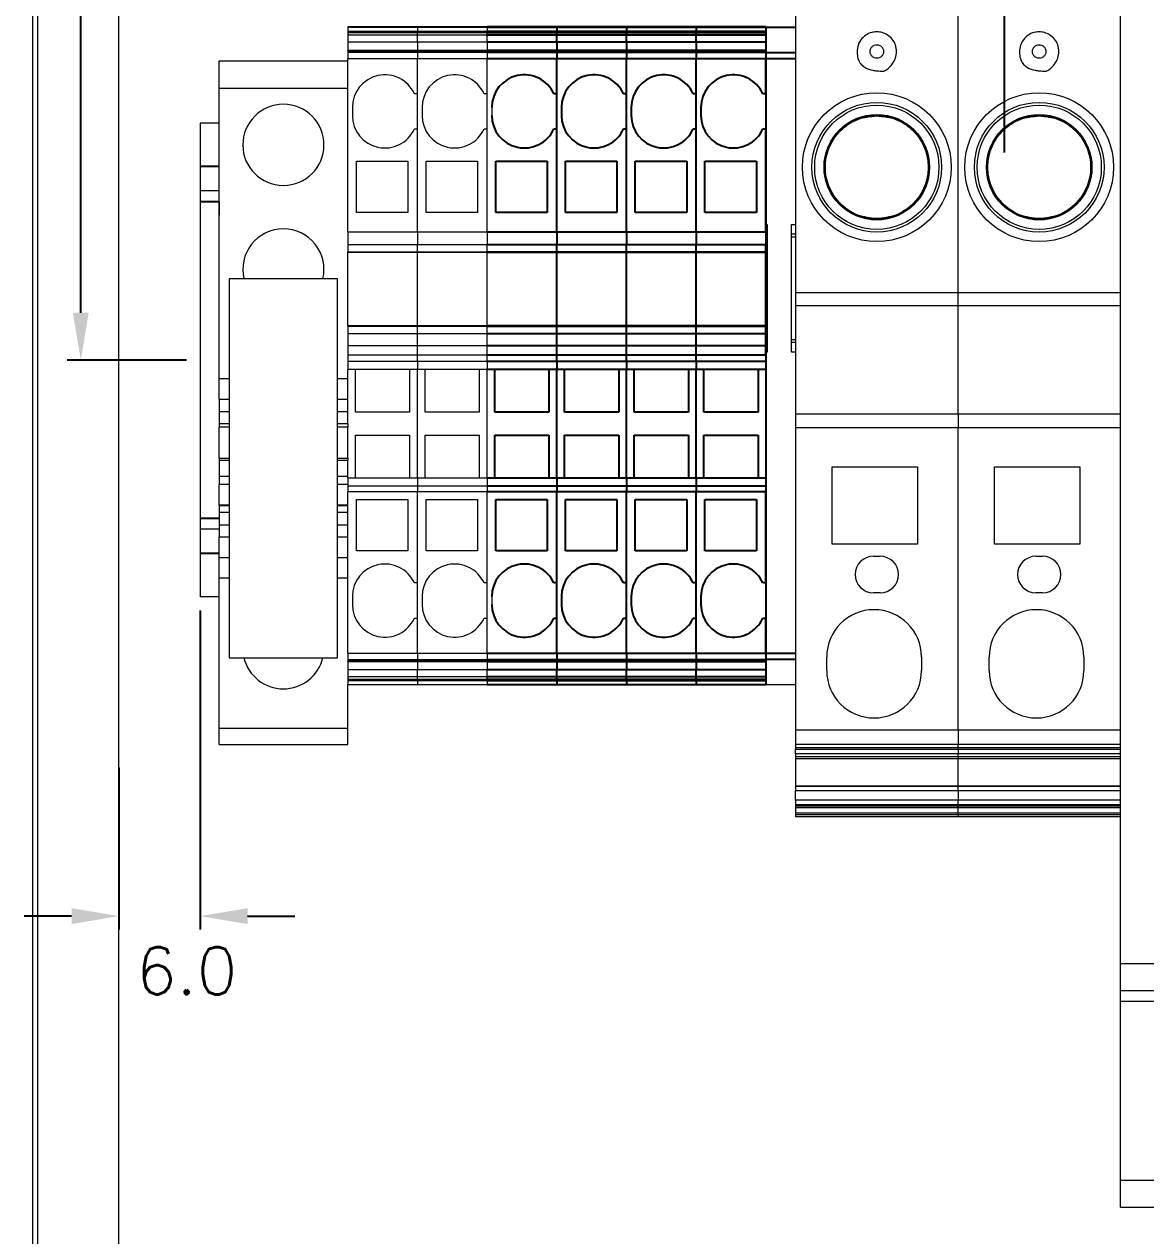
# Model space of a CAD drawing. Extents: x 4137 to 28680, y 2446 to 6814.
# Drawn here: x 5365.3 to 5448.2, y 3007.2 to 3096.8 of the extents above; entities that cross this region are included whole.
import ezdxf

# ---------------------------------------------------------------- set-up
doc = ezdxf.new("R2010")
doc.units = 0
doc.header["$LTSCALE"] = 0.5
doc.layers.get('0').update_dxf_attribs({"linetype": 'CONTINUOUS'})
doc.layers.get('DEFPOINTS').update_dxf_attribs({"linetype": 'CONTINUOUS'})
for name, color, linetype in [('ARCEER', 3, 'CONTINUOUS'), ('DIM', 5, 'CONTINUOUS'), ('VOL', 2, 'CONTINUOUS')]:
    doc.layers.add(name, color=color, linetype=linetype)
doc.styles.get("Standard").update_dxf_attribs({"font": 'simplex.shx'})
doc.dimstyles.new('YP115', dxfattribs={"dimscale": 0, "dimtxt": 37.5, "dimasz": 37.5, "dimexe": 0.5, "dimexo": 37.5, "dimgap": 22.5, "dimtad": 0, "dimtoh": 1, "dimdec": 1, "dimzin": 0, "dimdsep": 46, "dimtxsty": 'Standard', "dimcen": 0, "dimdle": 1.25, "dimadec": 0, "dimazin": 0, "dimtfac": 0.75, "dimtdec": 1, "dimtofl": 0, "dimtmove": 2, "dimatfit": 3, "dimfxl": 1, "dimtolj": 1, "dimtzin": 0, "dimarcsym": 0})

# ---------------------------------------------------------------- blocks, each defined once
blk = doc.blocks.new('*D19')
at = {"layer": 'DEFPOINTS', "color": 0, "transparency": 16777216}
for p in [(5378.332, 3054.444), (5372.332, 3042.84), (5372.332, 3030.848)]:
    blk.add_point(p, dxfattribs=at)
at = {"layer": 'DIM', "color": 0, "lineweight": -2, "transparency": 16777216}
for p, q in [((5378.332, 3053.444), (5378.332, 3029.848)), ((5372.332, 3041.84), (5372.332, 3029.848)), ((5368.832, 3030.848), (5365.332, 3030.848)), ((5381.832, 3030.848), (5385.332, 3030.848))]:
    blk.add_line(p, q, dxfattribs=at)
at = {"layer": 'DIM', "color": 0, "transparency": 16777216}
for points in [[(5368.832, 3031.431), (5368.832, 3030.264), (5372.332, 3030.848)], [(5381.832, 3031.431), (5381.832, 3030.264), (5378.332, 3030.848)]]:
    blk.add_solid(points, dxfattribs=at)
at = {"layer": 'DIM', "color": 0, "transparency": 16777216, "insert": (5377.333, 3026.814), "char_height": 3.5, "attachment_point": 5}
blk.add_mtext('\\A1;6.0', dxfattribs=at)
blk = doc.blocks.new('*D20')
at = {"layer": 'DEFPOINTS', "color": 0, "transparency": 16777216}
for p in [(5384.332, 3214.444), (5369.512, 3071.944), (5378.332, 3071.944)]:
    blk.add_point(p, dxfattribs=at)
at = {"layer": 'DIM', "color": 0, "lineweight": -2, "transparency": 16777216}
for p, q in [((5383.332, 3214.444), (5368.512, 3214.444)), ((5369.512, 3210.944), (5369.512, 3150.761)), ((5369.512, 3075.444), (5369.512, 3135.628)), ((5377.332, 3071.944), (5368.512, 3071.944))]:
    blk.add_line(p, q, dxfattribs=at)
at = {"layer": 'DIM', "color": 0, "transparency": 16777216}
for points in [[(5368.928, 3210.944), (5370.095, 3210.944), (5369.512, 3214.444)], [(5368.928, 3075.444), (5370.095, 3075.444), (5369.512, 3071.944)]]:
    blk.add_solid(points, dxfattribs=at)
at = {"layer": 'DIM', "color": 0, "transparency": 16777216, "insert": (5369.512, 3143.194), "char_height": 3.5, "attachment_point": 5, "rotation": 90}
blk.add_mtext('\\A1;142.5', dxfattribs=at)

msp = doc.modelspace()

# ---------------------------------------------------------------- linework, layer by layer
at = {"color": 7, "linetype": 'Continuous', "lineweight": 15}
for p, q in [((5365.94, 3239.336), (5365.94, 2964.552)), ((5366.332, 2964.944), (5366.332, 3238.944)), ((5372.332, 2992.444), (5372.332, 3156.944)), ((5446.332, 3027.344), (5446.332, 3127.344)), ((5422.332, 3118.223), (5422.332, 3076.944)), ((5434.332, 3076.944), (5434.332, 3118.223)), ((5394.382, 3096.579), (5389.232, 3096.579)), ((5389.232, 3096.579), (5389.232, 3096.555)), ((5394.382, 3096.555), (5389.232, 3096.555)), ((5389.232, 3096.555), (5389.232, 3096.544)), ((5389.232, 3096.544), (5394.382, 3096.544)), ((5389.232, 3096.544), (5389.232, 3096.248)), ((5389.232, 3096.248), (5394.382, 3096.248)), ((5389.232, 3096.248), (5389.232, 3096.156)), ((5389.232, 3096.156), (5394.382, 3096.156)), ((5389.232, 3096.156), (5389.232, 3095.968)), ((5399.532, 3096.579), (5394.382, 3096.579)), ((5394.382, 3096.555), (5394.382, 3096.579)), ((5394.382, 3096.544), (5394.382, 3096.555)), ((5399.532, 3096.555), (5394.382, 3096.555)), ((5394.382, 3096.544), (5394.382, 3096.248)), ((5394.382, 3096.544), (5399.532, 3096.544)), ((5394.382, 3096.156), (5394.382, 3096.248)), ((5394.382, 3096.248), (5399.532, 3096.248)), ((5394.382, 3095.968), (5394.382, 3096.156)), ((5394.382, 3096.156), (5399.532, 3096.156)), ((5399.532, 3096.555), (5399.532, 3096.579)), ((5399.532, 3096.544), (5399.532, 3096.555)), ((5399.532, 3096.544), (5399.532, 3096.248)), ((5399.532, 3096.156), (5399.532, 3096.248)), ((5399.532, 3095.968), (5399.532, 3096.156)), ((5389.232, 3095.968), (5394.382, 3095.968)), ((5389.232, 3095.968), (5389.232, 3095.425)), ((5394.382, 3095.425), (5389.232, 3095.425)), ((5389.232, 3095.425), (5389.232, 3094.813)), ((5394.382, 3095.968), (5399.532, 3095.968)), ((5394.382, 3095.425), (5394.382, 3095.968)), ((5394.382, 3095.425), (5394.382, 3094.813)), ((5399.532, 3095.425), (5394.382, 3095.425)), ((5399.532, 3095.425), (5399.532, 3095.968)), ((5399.532, 3095.425), (5399.532, 3094.813)), ((5394.382, 3094.813), (5389.232, 3094.813)), ((5389.232, 3094.796), (5389.232, 3094.813)), ((5394.382, 3094.796), (5389.232, 3094.796)), ((5389.232, 3094.796), (5389.232, 3094.782)), ((5394.382, 3094.782), (5389.232, 3094.782)), ((5389.232, 3094.782), (5389.232, 3094.683)), ((5394.382, 3094.683), (5389.232, 3094.683)), ((5389.232, 3094.683), (5389.232, 3094.2)), ((5394.382, 3094.796), (5394.382, 3094.813)), ((5399.532, 3094.813), (5394.382, 3094.813)), ((5399.532, 3094.796), (5394.382, 3094.796)), ((5394.382, 3094.782), (5394.382, 3094.796)), ((5394.382, 3094.683), (5394.382, 3094.782)), ((5399.532, 3094.782), (5394.382, 3094.782)), ((5394.382, 3094.683), (5394.382, 3094.2)), ((5399.532, 3094.683), (5394.382, 3094.683)), ((5399.532, 3094.796), (5399.532, 3094.813)), ((5399.532, 3094.782), (5399.532, 3094.796)), ((5399.532, 3094.683), (5399.532, 3094.782)), ((5399.532, 3094.683), (5399.532, 3094.2)), ((5379.732, 3094.044), (5389.232, 3094.044)), ((5379.732, 3092.044), (5379.732, 3094.044)), ((5389.232, 3081.407), (5389.232, 3094.2)), ((5394.382, 3094.2), (5389.232, 3094.2)), ((5394.382, 3091.619), (5394.382, 3094.2)), ((5394.382, 3081.407), (5394.382, 3094.2)), ((5399.532, 3094.2), (5394.382, 3094.2)), ((5399.532, 3091.619), (5399.532, 3094.2)), ((5399.532, 3081.407), (5399.532, 3094.2)), ((5379.732, 3092.044), (5389.232, 3092.044)), ((5379.732, 3070.544), (5379.732, 3092.044)), ((5394.382, 3091.619), (5394.163, 3091.619)), ((5399.532, 3091.619), (5399.313, 3091.619)), ((5389.582, 3090.619), (5389.582, 3090.019)), ((5394.732, 3090.619), (5394.732, 3090.019)), ((5399.882, 3090.619), (5399.882, 3090.019)), ((5379.732, 3089.444), (5378.332, 3089.444)), ((5378.332, 3089.444), (5378.332, 3086.244)), ((5394.163, 3089.019), (5394.382, 3089.019)), ((5394.382, 3081.407), (5394.382, 3089.019)), ((5399.313, 3089.019), (5399.532, 3089.019)), ((5399.532, 3081.407), (5399.532, 3089.019)), ((5389.882, 3082.844), (5389.882, 3086.644)), ((5389.882, 3086.644), (5393.682, 3086.644)), ((5393.682, 3086.644), (5393.682, 3082.844)), ((5395.032, 3082.844), (5395.032, 3086.644)), ((5395.032, 3086.644), (5398.832, 3086.644)), ((5398.832, 3086.644), (5398.832, 3082.844)), ((5378.332, 3086.244), (5378.332, 3084.444)), ((5379.732, 3084.444), (5378.332, 3084.444)), ((5378.332, 3084.444), (5378.332, 3083.644)), ((5378.332, 3083.644), (5378.332, 3060.244)), ((5379.732, 3083.66), (5379.732, 3082.644)), ((5393.682, 3082.844), (5389.882, 3082.844)), ((5398.832, 3082.844), (5395.032, 3082.844)), ((5420.132, 3081.963), (5420.232, 3081.963)), ((5420.232, 3081.963), (5420.232, 3072.526)), ((5422.032, 3081.963), (5422.332, 3081.963)), ((5422.032, 3072.526), (5422.032, 3081.963)), ((5389.232, 3081.407), (5394.382, 3081.407)), ((5389.232, 3081.407), (5389.232, 3080.491)), ((5394.382, 3081.407), (5394.382, 3080.491)), ((5394.382, 3081.407), (5399.532, 3081.407)), ((5399.532, 3081.407), (5399.532, 3080.491)), ((5420.132, 3081.244), (5420.232, 3081.244)), ((5420.132, 3081.044), (5420.232, 3081.044)), ((5422.332, 3081.244), (5422.032, 3081.244)), ((5422.032, 3081.044), (5422.332, 3081.044)), ((5389.232, 3080.491), (5394.382, 3080.491)), ((5389.232, 3080.491), (5389.232, 3079.934)), ((5394.382, 3079.934), (5394.382, 3080.491)), ((5394.382, 3080.491), (5399.532, 3080.491)), ((5399.532, 3079.934), (5399.532, 3080.491)), ((5389.232, 3079.934), (5394.382, 3079.934)), ((5389.232, 3079.934), (5389.232, 3079.919)), ((5389.232, 3079.919), (5394.382, 3079.919)), ((5389.232, 3074.469), (5389.232, 3079.919)), ((5394.382, 3079.919), (5394.382, 3079.934)), ((5394.382, 3079.934), (5399.532, 3079.934)), ((5394.382, 3079.919), (5399.532, 3079.919)), ((5394.382, 3074.469), (5394.382, 3079.919)), ((5399.532, 3079.919), (5399.532, 3079.934)), ((5399.532, 3074.469), (5399.532, 3079.919)), ((5388.482, 3077.944), (5380.482, 3077.944)), ((5380.482, 3077.944), (5380.482, 3049.944)), ((5388.482, 3049.944), (5388.482, 3077.944)), ((5422.332, 3076.944), (5434.332, 3076.944)), ((5422.332, 3076.944), (5422.332, 3075.944)), ((5434.332, 3075.944), (5434.332, 3076.944)), ((5434.332, 3076.944), (5446.332, 3076.944)), ((5434.332, 3075.944), (5422.332, 3075.944)), ((5422.332, 3075.944), (5422.332, 3067.944)), ((5434.332, 3067.944), (5434.332, 3075.944)), ((5446.332, 3075.944), (5434.332, 3075.944)), ((5394.382, 3074.469), (5389.232, 3074.469)), ((5389.232, 3074.469), (5389.232, 3074.455)), ((5389.232, 3074.455), (5394.382, 3074.455)), ((5389.232, 3074.455), (5389.232, 3073.897)), ((5389.232, 3073.897), (5394.382, 3073.897)), ((5389.232, 3073.897), (5389.232, 3072.982)), ((5399.532, 3074.469), (5394.382, 3074.469)), ((5394.382, 3074.455), (5394.382, 3074.469)), ((5394.382, 3073.897), (5394.382, 3074.455)), ((5394.382, 3074.455), (5399.532, 3074.455)), ((5394.382, 3072.982), (5394.382, 3073.897)), ((5394.382, 3073.897), (5399.532, 3073.897)), ((5399.532, 3074.455), (5399.532, 3074.469)), ((5399.532, 3073.897), (5399.532, 3074.455)), ((5399.532, 3072.982), (5399.532, 3073.897)), ((5394.382, 3072.982), (5389.232, 3072.982)), ((5389.232, 3072.982), (5389.232, 3072.294)), ((5394.382, 3072.294), (5394.382, 3072.982)), ((5399.532, 3072.982), (5394.382, 3072.982)), ((5399.532, 3072.294), (5399.532, 3072.982)), ((5420.132, 3073.444), (5420.232, 3073.444)), ((5420.132, 3073.244), (5420.232, 3073.244)), ((5422.332, 3073.444), (5422.032, 3073.444)), ((5422.332, 3073.244), (5422.032, 3073.244)), ((5394.382, 3072.294), (5389.232, 3072.294)), ((5389.232, 3072.294), (5389.232, 3071.834)), ((5394.382, 3071.834), (5394.382, 3072.294)), ((5399.532, 3072.294), (5394.382, 3072.294)), ((5399.532, 3071.834), (5399.532, 3072.294)), ((5420.232, 3072.526), (5420.132, 3072.526)), ((5422.332, 3072.526), (5422.032, 3072.526)), ((5394.382, 3071.834), (5389.232, 3071.834)), ((5389.232, 3071.834), (5389.232, 3071.244)), ((5394.382, 3071.244), (5389.232, 3071.244)), ((5389.232, 3070.397), (5389.232, 3071.244)), ((5389.807, 3068.094), (5389.807, 3071.244)), ((5393.807, 3071.244), (5393.807, 3068.094)), ((5394.382, 3071.834), (5394.382, 3071.244)), ((5399.532, 3071.834), (5394.382, 3071.834)), ((5394.382, 3063.244), (5394.382, 3071.244)), ((5399.532, 3071.244), (5394.382, 3071.244)), ((5394.957, 3068.094), (5394.957, 3071.244)), ((5398.957, 3071.244), (5398.957, 3068.094)), ((5399.532, 3071.834), (5399.532, 3071.244)), ((5399.532, 3063.244), (5399.532, 3071.244)), ((5380.482, 3070.544), (5379.732, 3070.544)), ((5379.732, 3069.044), (5379.732, 3070.544)), ((5389.232, 3070.544), (5388.482, 3070.544)), ((5389.232, 3069.044), (5389.232, 3070.397)), ((5379.732, 3069.044), (5380.482, 3069.044)), ((5379.732, 3069.044), (5379.732, 3068.144)), ((5388.482, 3069.044), (5389.232, 3069.044)), ((5389.232, 3068.144), (5389.232, 3069.044)), ((5379.732, 3068.144), (5379.732, 3067.224)), ((5389.232, 3067.224), (5389.232, 3068.144)), ((5393.807, 3068.094), (5389.807, 3068.094)), ((5398.957, 3068.094), (5394.957, 3068.094)), ((5422.332, 3067.944), (5422.332, 3066.944)), ((5434.332, 3067.944), (5422.332, 3067.944)), ((5434.332, 3067.944), (5434.332, 3066.944)), ((5446.332, 3067.944), (5434.332, 3067.944)), ((5379.732, 3067.224), (5379.732, 3066.987)), ((5380.482, 3066.987), (5379.732, 3066.987)), ((5379.732, 3064.694), (5379.732, 3066.987)), ((5389.232, 3066.987), (5388.482, 3066.987)), ((5389.232, 3067.224), (5389.232, 3066.987)), ((5389.232, 3064.694), (5389.232, 3066.987)), ((5434.332, 3066.944), (5422.332, 3066.944)), ((5422.332, 3066.944), (5422.332, 3044.616)), ((5434.332, 3044.616), (5434.332, 3066.944)), ((5446.332, 3066.944), (5434.332, 3066.944)), ((5389.807, 3063.244), (5389.807, 3066.394)), ((5389.807, 3066.394), (5393.807, 3066.394)), ((5393.807, 3066.394), (5393.807, 3063.244)), ((5394.957, 3066.394), (5398.957, 3066.394)), ((5394.957, 3063.244), (5394.957, 3066.394)), ((5398.957, 3066.394), (5398.957, 3063.244)), ((5379.732, 3064.694), (5379.732, 3064.544)), ((5379.732, 3064.544), (5380.482, 3064.544)), ((5379.732, 3064.544), (5379.732, 3063.344)), ((5388.482, 3064.544), (5389.232, 3064.544)), ((5389.232, 3064.694), (5389.232, 3064.544)), ((5389.232, 3063.344), (5389.232, 3064.544)), ((5425.032, 3064.044), (5431.332, 3064.044)), ((5425.032, 3058.344), (5425.032, 3064.044)), ((5431.332, 3064.044), (5431.332, 3058.344)), ((5437.032, 3064.044), (5443.332, 3064.044)), ((5437.032, 3058.344), (5437.032, 3064.044)), ((5443.332, 3064.044), (5443.332, 3058.344)), ((5380.482, 3063.344), (5379.732, 3063.344)), ((5379.732, 3063.344), (5379.732, 3062.744)), ((5389.232, 3063.344), (5388.482, 3063.344)), ((5389.232, 3063.244), (5389.232, 3063.344)), ((5389.232, 3063.244), (5394.382, 3063.244)), ((5389.232, 3063.244), (5389.232, 3062.655)), ((5394.382, 3063.244), (5394.382, 3062.655)), ((5394.382, 3063.244), (5399.532, 3063.244)), ((5399.532, 3063.244), (5399.532, 3062.655)), ((5380.482, 3062.744), (5379.732, 3062.744)), ((5379.732, 3061.219), (5379.732, 3062.744)), ((5389.232, 3062.744), (5388.482, 3062.744)), ((5389.232, 3062.655), (5394.382, 3062.655)), ((5389.232, 3062.655), (5389.232, 3062.194)), ((5389.232, 3060.059), (5389.232, 3062.194)), ((5394.382, 3062.194), (5389.232, 3062.194)), ((5394.382, 3062.655), (5394.382, 3062.194)), ((5394.382, 3062.655), (5399.532, 3062.655)), ((5394.382, 3055.469), (5394.382, 3062.194)), ((5394.382, 3050.288), (5394.382, 3062.194)), ((5399.532, 3062.194), (5394.382, 3062.194)), ((5399.532, 3062.655), (5399.532, 3062.194)), ((5399.532, 3055.469), (5399.532, 3062.194)), ((5399.532, 3050.288), (5399.532, 3062.194)), ((5389.882, 3061.644), (5393.682, 3061.644)), ((5389.882, 3057.844), (5389.882, 3061.644)), ((5393.682, 3061.644), (5393.682, 3057.844)), ((5395.032, 3061.644), (5398.832, 3061.644)), ((5395.032, 3057.844), (5395.032, 3061.644)), ((5398.832, 3061.644), (5398.832, 3057.844)), ((5380.482, 3061.219), (5379.732, 3061.219)), ((5379.732, 3061.219), (5379.732, 3061.206)), ((5379.732, 3061.206), (5379.732, 3060.665)), ((5379.732, 3060.665), (5379.732, 3059.744)), ((5389.232, 3061.219), (5388.482, 3061.219)), ((5378.332, 3060.244), (5378.332, 3059.444)), ((5379.732, 3059.444), (5378.332, 3059.444)), ((5378.332, 3059.444), (5378.332, 3057.644)), ((5379.732, 3059.744), (5379.732, 3058.844)), ((5389.232, 3059.744), (5389.232, 3060.059)), ((5389.232, 3058.844), (5389.232, 3059.744)), ((5380.482, 3058.844), (5379.732, 3058.844)), ((5379.732, 3057.344), (5379.732, 3058.844)), ((5389.232, 3058.844), (5388.482, 3058.844)), ((5389.232, 3050.288), (5389.232, 3058.844)), ((5378.332, 3057.644), (5378.332, 3054.444)), ((5393.682, 3057.844), (5389.882, 3057.844)), ((5398.832, 3057.844), (5395.032, 3057.844)), ((5431.332, 3058.344), (5425.032, 3058.344)), ((5443.332, 3058.344), (5437.032, 3058.344)), ((5379.732, 3057.344), (5380.482, 3057.344)), ((5379.732, 3055.844), (5379.732, 3057.344)), ((5388.482, 3057.344), (5389.232, 3057.344)), ((5428.082, 3057.444), (5428.582, 3057.444)), ((5440.082, 3057.444), (5440.582, 3057.444)), ((5379.732, 3044.744), (5379.732, 3055.844)), ((5394.382, 3055.469), (5394.163, 3055.469)), ((5399.532, 3055.469), (5399.313, 3055.469)), ((5379.732, 3054.444), (5378.332, 3054.444)), ((5389.582, 3054.469), (5389.582, 3053.869)), ((5394.732, 3054.469), (5394.732, 3053.869)), ((5399.882, 3054.469), (5399.882, 3053.869)), ((5428.582, 3054.744), (5428.082, 3054.744)), ((5440.582, 3054.744), (5440.082, 3054.744)), ((5394.163, 3052.869), (5394.382, 3052.869)), ((5394.382, 3050.288), (5394.382, 3052.869)), ((5399.313, 3052.869), (5399.532, 3052.869)), ((5399.532, 3050.288), (5399.532, 3052.869)), ((5380.482, 3049.944), (5388.482, 3049.944)), ((5389.232, 3050.288), (5394.382, 3050.288)), ((5389.232, 3050.288), (5389.232, 3049.805)), ((5389.232, 3049.805), (5394.382, 3049.805)), ((5389.232, 3049.805), (5389.232, 3049.706)), ((5389.232, 3049.706), (5394.382, 3049.706)), ((5389.232, 3049.706), (5389.232, 3049.693)), ((5389.232, 3049.693), (5394.382, 3049.693)), ((5389.232, 3049.676), (5389.232, 3049.693)), ((5389.232, 3049.676), (5394.382, 3049.676)), ((5389.232, 3049.676), (5389.232, 3049.063)), ((5394.382, 3050.288), (5394.382, 3049.805)), ((5394.382, 3050.288), (5399.532, 3050.288)), ((5394.382, 3049.706), (5394.382, 3049.805)), ((5394.382, 3049.805), (5399.532, 3049.805)), ((5394.382, 3049.693), (5394.382, 3049.706)), ((5394.382, 3049.706), (5399.532, 3049.706)), ((5394.382, 3049.693), (5399.532, 3049.693)), ((5394.382, 3049.676), (5394.382, 3049.693)), ((5394.382, 3049.676), (5394.382, 3049.063)), ((5394.382, 3049.676), (5399.532, 3049.676)), ((5399.532, 3050.288), (5399.532, 3049.805)), ((5399.532, 3049.706), (5399.532, 3049.805)), ((5399.532, 3049.693), (5399.532, 3049.706)), ((5399.532, 3049.676), (5399.532, 3049.693)), ((5399.532, 3049.676), (5399.532, 3049.063)), ((5424.632, 3048.994), (5424.632, 3049.994)), ((5431.632, 3049.994), (5431.632, 3048.994)), ((5436.632, 3048.994), (5436.632, 3049.994)), ((5443.632, 3049.994), (5443.632, 3048.994)), ((5389.232, 3049.063), (5394.382, 3049.063)), ((5389.232, 3049.063), (5389.232, 3048.521)), ((5394.382, 3048.521), (5394.382, 3049.063)), ((5394.382, 3049.063), (5399.532, 3049.063)), ((5399.532, 3048.521), (5399.532, 3049.063)), ((5394.382, 3048.521), (5389.232, 3048.521)), ((5389.232, 3048.521), (5389.232, 3048.332)), ((5394.382, 3048.332), (5389.232, 3048.332)), ((5389.232, 3048.332), (5389.232, 3048.241)), ((5394.382, 3048.241), (5389.232, 3048.241)), ((5389.232, 3048.241), (5389.232, 3047.944)), ((5394.382, 3047.944), (5389.232, 3047.944)), ((5389.232, 3044.744), (5389.232, 3047.944)), ((5399.532, 3048.521), (5394.382, 3048.521)), ((5394.382, 3048.332), (5394.382, 3048.521)), ((5394.382, 3048.241), (5394.382, 3048.332)), ((5399.532, 3048.332), (5394.382, 3048.332)), ((5394.382, 3048.241), (5394.382, 3047.944)), ((5399.532, 3048.241), (5394.382, 3048.241)), ((5399.532, 3047.944), (5394.382, 3047.944)), ((5399.532, 3048.332), (5399.532, 3048.521)), ((5399.532, 3048.241), (5399.532, 3048.332)), ((5399.532, 3048.241), (5399.532, 3047.944)), ((5420.132, 3047.961), (5422.332, 3047.961)), ((5420.132, 3047.961), (5420.132, 3047.944)), ((5422.332, 3047.944), (5420.132, 3047.944)), ((5379.732, 3044.744), (5389.232, 3044.744)), ((5379.732, 3043.544), (5379.732, 3044.744)), ((5389.232, 3043.544), (5389.232, 3044.744)), ((5422.332, 3044.616), (5434.332, 3044.616)), ((5422.332, 3044.616), (5422.332, 3043.555)), ((5434.332, 3044.616), (5434.332, 3043.555)), ((5434.332, 3044.616), (5446.332, 3044.616)), ((5379.732, 3043.544), (5389.232, 3043.544)), ((5422.332, 3043.555), (5434.332, 3043.555)), ((5422.332, 3043.555), (5422.332, 3043.306)), ((5434.332, 3043.306), (5434.332, 3043.555)), ((5434.332, 3043.555), (5446.332, 3043.555)), ((5422.332, 3043.306), (5434.332, 3043.306)), ((5422.332, 3043.306), (5422.332, 3043.189)), ((5422.332, 3043.189), (5434.332, 3043.189)), ((5422.332, 3042.841), (5422.332, 3043.189)), ((5434.332, 3042.841), (5422.332, 3042.841)), ((5422.332, 3042.841), (5422.332, 3042.615)), ((5434.332, 3042.615), (5422.332, 3042.615)), ((5422.332, 3042.615), (5422.332, 3042.48)), ((5434.332, 3042.48), (5422.332, 3042.48)), ((5422.332, 3042.48), (5422.332, 3040.488)), ((5434.332, 3043.189), (5434.332, 3043.306)), ((5434.332, 3043.306), (5446.332, 3043.306)), ((5434.332, 3043.189), (5446.332, 3043.189)), ((5434.332, 3043.189), (5434.332, 3042.841)), ((5434.332, 3042.615), (5434.332, 3042.841)), ((5446.332, 3042.841), (5434.332, 3042.841)), ((5434.332, 3042.615), (5434.332, 3042.48)), ((5446.332, 3042.615), (5434.332, 3042.615)), ((5434.332, 3040.488), (5434.332, 3042.48)), ((5446.332, 3042.48), (5434.332, 3042.48)), ((5422.332, 3040.488), (5434.332, 3040.488)), ((5422.332, 3040.488), (5422.332, 3040.459)), ((5422.332, 3040.459), (5434.332, 3040.459)), ((5422.332, 3040.459), (5422.332, 3040.132)), ((5422.332, 3040.132), (5434.332, 3040.132)), ((5422.332, 3039.425), (5422.332, 3040.132)), ((5434.332, 3040.488), (5434.332, 3040.459)), ((5434.332, 3040.488), (5446.332, 3040.488)), ((5434.332, 3040.459), (5446.332, 3040.459)), ((5434.332, 3040.132), (5434.332, 3040.459)), ((5434.332, 3040.132), (5434.332, 3039.425)), ((5434.332, 3040.132), (5446.332, 3040.132)), ((5434.332, 3039.425), (5422.332, 3039.425)), ((5422.332, 3039.425), (5422.332, 3039.074)), ((5434.332, 3039.074), (5422.332, 3039.074)), ((5422.332, 3039.074), (5422.332, 3038.963)), ((5434.332, 3038.963), (5422.332, 3038.963)), ((5422.332, 3038.963), (5422.332, 3038.846)), ((5434.332, 3038.846), (5422.332, 3038.846)), ((5422.332, 3038.846), (5422.332, 3038.46)), ((5434.332, 3039.074), (5434.332, 3039.425)), ((5446.332, 3039.425), (5434.332, 3039.425)), ((5446.332, 3039.074), (5434.332, 3039.074)), ((5434.332, 3038.963), (5434.332, 3039.074)), ((5434.332, 3038.846), (5434.332, 3038.963)), ((5446.332, 3038.963), (5434.332, 3038.963)), ((5434.332, 3038.46), (5434.332, 3038.846)), ((5446.332, 3038.846), (5434.332, 3038.846)), ((5434.332, 3038.46), (5422.332, 3038.46)), ((5422.332, 3038.46), (5422.332, 3038.341)), ((5434.332, 3038.341), (5422.332, 3038.341)), ((5422.332, 3038.341), (5422.332, 3038.194)), ((5434.332, 3038.194), (5422.332, 3038.194)), ((5434.332, 3038.341), (5434.332, 3038.46)), ((5446.332, 3038.46), (5434.332, 3038.46)), ((5434.332, 3038.341), (5434.332, 3038.194)), ((5446.332, 3038.341), (5434.332, 3038.341)), ((5446.332, 3038.194), (5434.332, 3038.194)), ((5446.332, 3027.344), (5506.332, 3027.344)), ((5446.332, 3025.344), (5446.332, 3027.344)), ((5446.332, 3025.344), (5506.332, 3025.344)), ((5446.332, 3024.544), (5446.332, 3025.344)), ((5446.332, 3011.344), (5446.332, 3024.544)), ((5446.332, 3011.344), (5506.332, 3011.344)), ((5446.332, 3009.344), (5446.332, 3011.344)), ((5446.332, 3009.344), (5506.332, 3009.344))]:
    msp.add_line(p, q, dxfattribs=at)
at = {"color": 8, "linetype": 'Continuous', "lineweight": 15}
for p, q in [((5379.732, 3068.144), (5380.482, 3068.144)), ((5388.482, 3068.144), (5389.232, 3068.144)), ((5380.482, 3067.224), (5379.732, 3067.224)), ((5389.232, 3067.224), (5388.482, 3067.224)), ((5379.732, 3064.694), (5380.482, 3064.694)), ((5388.482, 3064.694), (5389.232, 3064.694)), ((5379.732, 3061.206), (5380.482, 3061.206)), ((5380.482, 3060.665), (5379.732, 3060.665)), ((5388.482, 3061.206), (5389.232, 3061.206)), ((5389.232, 3060.665), (5388.482, 3060.665)), ((5380.482, 3059.744), (5379.732, 3059.744)), ((5389.232, 3059.744), (5388.482, 3059.744)), ((5379.732, 3055.844), (5380.482, 3055.844)), ((5388.482, 3055.844), (5389.232, 3055.844)), ((5475.072, 3024.544), (5446.332, 3024.544))]:
    msp.add_line(p, q, dxfattribs=at)
at = {"color": 7, "linetype": 'Continuous', "lineweight": 15}
for centre, radius in [((5428.332, 3086.194), 5.5), ((5440.332, 3086.194), 5.5), ((5428.332, 3086.194), 4.791), ((5428.332, 3086.194), 4.591), ((5440.332, 3086.194), 4.791), ((5440.332, 3086.194), 4.591), ((5428.332, 3086.194), 3.9), ((5428.332, 3086.194), 3.848), ((5440.332, 3086.194), 3.9), ((5440.332, 3086.194), 3.848)]:
    msp.add_circle(centre, radius, dxfattribs=at)
for centre, radius, start, end in [((5391.982, 3090.619), 2.4, 24.62432, 179.99993), ((5397.132, 3090.619), 2.4, 24.62432, 179.99993), ((5384.482, 3087.844), 3, 90, 270), ((5384.482, 3087.844), 3, 270, 90), ((5391.982, 3090.019), 2.4, 179.99993, 335.37568), ((5397.132, 3090.019), 2.4, 179.99993, 335.37568), ((5384.482, 3078.644), 3, 90, 193.4934), ((5384.482, 3078.644), 3, 346.5066, 90), ((5391.982, 3054.469), 2.4, 24.62432, 180.00007), ((5397.132, 3054.469), 2.4, 24.62432, 180.00007), ((5428.082, 3056.094), 1.35, 90, 270), ((5428.582, 3056.094), 1.35, 270, 90), ((5440.082, 3056.094), 1.35, 90, 270), ((5440.582, 3056.094), 1.35, 270, 90), ((5391.982, 3053.869), 2.4, 180.00007, 335.37568), ((5397.132, 3053.869), 2.4, 180.00007, 335.37568), ((5428.132, 3049.994), 3.5, 0, 180), ((5440.132, 3049.994), 3.5, 0, 180), ((5384.482, 3050.644), 3, 193.4934, 270), ((5384.482, 3050.644), 3, 270, 346.5066), ((5428.132, 3048.994), 3.5, 180, 0), ((5440.132, 3048.994), 3.5, 180, 0)]:
    msp.add_arc(centre, radius, start, end, dxfattribs=at)
for points, knots in [([(5428.332, 3096.198), (5428.467, 3096.187), (5428.737, 3096.165), (5429.137, 3095.981), (5429.488, 3095.672), (5429.729, 3095.237), (5429.814, 3094.746), (5429.729, 3094.252), (5429.484, 3093.789), (5429.19, 3093.496), (5428.968, 3093.349), (5428.889, 3093.311), (5428.856, 3093.293), (5428.827, 3093.288), (5428.736, 3093.296), (5428.568, 3093.296), (5428.317, 3093.319), (5427.937, 3093.373), (5427.521, 3093.498), (5427.158, 3093.779), (5426.942, 3094.136), (5426.864, 3094.59), (5426.888, 3095.115), (5427.118, 3095.603), (5427.494, 3095.965), (5427.914, 3096.166), (5428.204, 3096.189), (5428.332, 3096.198)], [0, 0, 0, 0, 0.04406, 0.08812, 0.141376, 0.194633, 0.24789, 0.301122, 0.355766, 0.416794, 0.434765, 0.442693, 0.445442, 0.446868, 0.452463, 0.474848, 0.502011, 0.534724, 0.60076, 0.641365, 0.682136, 0.734114, 0.789822, 0.851939, 0.905196, 0.958453, 1, 1, 1, 1]), ([(5440.332, 3096.198), (5440.467, 3096.187), (5440.737, 3096.165), (5441.137, 3095.981), (5441.488, 3095.672), (5441.729, 3095.237), (5441.814, 3094.746), (5441.729, 3094.252), (5441.484, 3093.789), (5441.19, 3093.496), (5440.968, 3093.349), (5440.889, 3093.311), (5440.856, 3093.293), (5440.827, 3093.288), (5440.736, 3093.296), (5440.568, 3093.296), (5440.317, 3093.319), (5439.937, 3093.373), (5439.521, 3093.498), (5439.158, 3093.779), (5438.942, 3094.136), (5438.864, 3094.59), (5438.888, 3095.115), (5439.118, 3095.603), (5439.494, 3095.965), (5439.914, 3096.166), (5440.204, 3096.189), (5440.332, 3096.198)], [0, 0, 0, 0, 0.04406, 0.08812, 0.141376, 0.194633, 0.24789, 0.301122, 0.355766, 0.416794, 0.434765, 0.442693, 0.445442, 0.446868, 0.452463, 0.474848, 0.502011, 0.534724, 0.60076, 0.641365, 0.682136, 0.734114, 0.789822, 0.851939, 0.905196, 0.958453, 1, 1, 1, 1]), ([(5428.332, 3094.244), (5428.269, 3094.251), (5428.172, 3094.261), (5428.055, 3094.324), (5427.976, 3094.388), (5427.911, 3094.468), (5427.85, 3094.584), (5427.819, 3094.744), (5427.85, 3094.904), (5427.91, 3095.021), (5427.975, 3095.1), (5428.055, 3095.165), (5428.171, 3095.227), (5428.269, 3095.238), (5428.332, 3095.244)], [0, 0, 0, 0, 0.119721, 0.184689, 0.25, 0.314971, 0.380285, 0.500004, 0.619724, 0.684689, 0.75, 0.814967, 0.880279, 1, 1, 1, 1]), ([(5428.332, 3095.244), (5428.394, 3095.238), (5428.491, 3095.227), (5428.608, 3095.165), (5428.687, 3095.1), (5428.752, 3095.021), (5428.813, 3094.904), (5428.844, 3094.744), (5428.813, 3094.584), (5428.753, 3094.468), (5428.688, 3094.388), (5428.608, 3094.324), (5428.492, 3094.261), (5428.394, 3094.251), (5428.332, 3094.244)], [0, 0, 0, 0, 0.119722, 0.1846891, 0.2500009, 0.3149636, 0.3802768, 0.4999964, 0.619716, 0.684689, 0.7499993, 0.8149675, 0.880278, 1, 1, 1, 1]), ([(5440.332, 3094.244), (5440.269, 3094.251), (5440.172, 3094.261), (5440.055, 3094.324), (5439.976, 3094.388), (5439.911, 3094.468), (5439.85, 3094.584), (5439.819, 3094.744), (5439.85, 3094.904), (5439.91, 3095.021), (5439.975, 3095.1), (5440.055, 3095.165), (5440.171, 3095.227), (5440.269, 3095.238), (5440.332, 3095.244)], [0, 0, 0, 0, 0.119722, 0.184689, 0.250001, 0.314971, 0.380285, 0.500004, 0.619724, 0.684689, 0.749999, 0.814967, 0.880278, 1, 1, 1, 1]), ([(5440.332, 3095.244), (5440.394, 3095.238), (5440.491, 3095.227), (5440.608, 3095.165), (5440.687, 3095.1), (5440.752, 3095.021), (5440.813, 3094.904), (5440.844, 3094.744), (5440.813, 3094.584), (5440.753, 3094.468), (5440.688, 3094.388), (5440.608, 3094.324), (5440.492, 3094.261), (5440.394, 3094.251), (5440.332, 3094.244)], [0, 0, 0, 0, 0.119722, 0.184689, 0.25, 0.314964, 0.380277, 0.499996, 0.619716, 0.684689, 0.75, 0.814967, 0.880278, 1, 1, 1, 1]), ([(5428.332, 3082.394), (5427.854, 3082.445), (5427.118, 3082.523), (5426.233, 3082.997), (5425.625, 3083.487), (5425.132, 3084.096), (5424.673, 3084.981), (5424.44, 3086.194), (5424.673, 3087.408), (5425.132, 3088.292), (5425.625, 3088.901), (5426.233, 3089.392), (5427.118, 3089.865), (5427.854, 3089.944), (5428.332, 3089.994)], [0, 0, 0, 0, 0.119728, 0.184181, 0.25, 0.31582, 0.380272, 0.5, 0.619728, 0.68418, 0.75, 0.815819, 0.880272, 1, 1, 1, 1]), ([(5428.332, 3089.994), (5428.809, 3089.944), (5429.545, 3089.865), (5430.43, 3089.392), (5431.038, 3088.901), (5431.531, 3088.292), (5431.99, 3087.408), (5432.223, 3086.194), (5431.99, 3084.981), (5431.531, 3084.096), (5431.038, 3083.487), (5430.43, 3082.997), (5429.545, 3082.523), (5428.809, 3082.445), (5428.332, 3082.394)], [0, 0, 0, 0, 0.119728, 0.184181, 0.25, 0.31582, 0.380272, 0.5, 0.619728, 0.68418, 0.75, 0.815819, 0.880272, 1, 1, 1, 1]), ([(5440.332, 3082.394), (5439.854, 3082.445), (5439.118, 3082.523), (5438.233, 3082.997), (5437.625, 3083.487), (5437.132, 3084.096), (5436.673, 3084.981), (5436.44, 3086.194), (5436.673, 3087.408), (5437.132, 3088.292), (5437.625, 3088.901), (5438.233, 3089.392), (5439.118, 3089.865), (5439.854, 3089.944), (5440.332, 3089.994)], [0, 0, 0, 0, 0.119728, 0.184181, 0.25, 0.31582, 0.380272, 0.5, 0.619728, 0.68418, 0.75, 0.815819, 0.880272, 1, 1, 1, 1]), ([(5440.332, 3089.994), (5440.809, 3089.944), (5441.545, 3089.865), (5442.43, 3089.392), (5443.038, 3088.901), (5443.531, 3088.292), (5443.99, 3087.408), (5444.223, 3086.194), (5443.99, 3084.981), (5443.531, 3084.096), (5443.038, 3083.487), (5442.43, 3082.997), (5441.545, 3082.523), (5440.809, 3082.445), (5440.332, 3082.394)], [0, 0, 0, 0, 0.119728, 0.184181, 0.25, 0.31582, 0.380272, 0.5, 0.619728, 0.68418, 0.75, 0.815819, 0.880272, 1, 1, 1, 1])]:
    msp.add_open_spline(points, degree=3, knots=knots, dxfattribs=at)
at = {"layer": 'ARCEER'}
for p, q in [((5404.682, 3096.579), (5399.532, 3096.579)), ((5404.682, 3096.555), (5399.532, 3096.555)), ((5399.532, 3096.544), (5404.682, 3096.544)), ((5399.532, 3096.248), (5404.682, 3096.248)), ((5399.532, 3096.156), (5404.682, 3096.156)), ((5409.832, 3096.579), (5404.682, 3096.579)), ((5404.682, 3096.555), (5404.682, 3096.579)), ((5404.682, 3096.544), (5404.682, 3096.555)), ((5409.832, 3096.555), (5404.682, 3096.555)), ((5404.682, 3096.544), (5404.682, 3096.248)), ((5404.682, 3096.544), (5409.832, 3096.544)), ((5404.682, 3096.156), (5404.682, 3096.248)), ((5404.682, 3096.248), (5409.832, 3096.248)), ((5404.682, 3095.968), (5404.682, 3096.156)), ((5404.682, 3096.156), (5409.832, 3096.156)), ((5414.982, 3096.579), (5409.832, 3096.579)), ((5409.832, 3096.555), (5409.832, 3096.579)), ((5409.832, 3096.544), (5409.832, 3096.555)), ((5414.982, 3096.555), (5409.832, 3096.555)), ((5409.832, 3096.544), (5409.832, 3096.248)), ((5409.832, 3096.544), (5414.982, 3096.544)), ((5409.832, 3096.156), (5409.832, 3096.248)), ((5409.832, 3096.248), (5414.982, 3096.248)), ((5409.832, 3095.968), (5409.832, 3096.156)), ((5409.832, 3096.156), (5414.982, 3096.156)), ((5420.132, 3096.579), (5414.982, 3096.579)), ((5414.982, 3096.555), (5414.982, 3096.579)), ((5414.982, 3096.544), (5414.982, 3096.555)), ((5420.132, 3096.555), (5414.982, 3096.555)), ((5414.982, 3096.544), (5414.982, 3096.248)), ((5414.982, 3096.544), (5420.132, 3096.544)), ((5414.982, 3096.156), (5414.982, 3096.248)), ((5414.982, 3096.248), (5420.132, 3096.248)), ((5414.982, 3095.968), (5414.982, 3096.156)), ((5414.982, 3096.156), (5420.132, 3096.156)), ((5420.132, 3096.555), (5420.132, 3096.579)), ((5420.132, 3096.544), (5420.132, 3096.555)), ((5420.132, 3096.544), (5422.332, 3096.544)), ((5420.132, 3096.544), (5420.132, 3096.527)), ((5422.332, 3096.527), (5420.132, 3096.527)), ((5420.132, 3096.527), (5420.132, 3094.683)), ((5399.532, 3095.968), (5404.682, 3095.968)), ((5404.682, 3095.425), (5399.532, 3095.425)), ((5404.682, 3095.968), (5409.832, 3095.968)), ((5404.682, 3095.425), (5404.682, 3095.968)), ((5404.682, 3095.425), (5404.682, 3094.813)), ((5409.832, 3095.425), (5404.682, 3095.425)), ((5409.832, 3095.968), (5414.982, 3095.968)), ((5409.832, 3095.425), (5409.832, 3095.968)), ((5409.832, 3095.425), (5409.832, 3094.813)), ((5414.982, 3095.425), (5409.832, 3095.425)), ((5414.982, 3095.968), (5420.132, 3095.968)), ((5414.982, 3095.425), (5414.982, 3095.968)), ((5414.982, 3095.425), (5414.982, 3094.813)), ((5420.132, 3095.425), (5414.982, 3095.425)), ((5404.682, 3094.813), (5399.532, 3094.813)), ((5404.682, 3094.796), (5399.532, 3094.796)), ((5404.682, 3094.782), (5399.532, 3094.782)), ((5404.682, 3094.683), (5399.532, 3094.683)), ((5404.682, 3094.796), (5404.682, 3094.813)), ((5409.832, 3094.813), (5404.682, 3094.813)), ((5409.832, 3094.796), (5404.682, 3094.796)), ((5404.682, 3094.782), (5404.682, 3094.796)), ((5404.682, 3094.683), (5404.682, 3094.782)), ((5409.832, 3094.782), (5404.682, 3094.782)), ((5404.682, 3094.683), (5404.682, 3094.2)), ((5409.832, 3094.683), (5404.682, 3094.683)), ((5409.832, 3094.796), (5409.832, 3094.813)), ((5414.982, 3094.813), (5409.832, 3094.813)), ((5414.982, 3094.796), (5409.832, 3094.796)), ((5409.832, 3094.782), (5409.832, 3094.796)), ((5409.832, 3094.683), (5409.832, 3094.782)), ((5414.982, 3094.782), (5409.832, 3094.782)), ((5409.832, 3094.683), (5409.832, 3094.2)), ((5414.982, 3094.683), (5409.832, 3094.683)), ((5414.982, 3094.796), (5414.982, 3094.813)), ((5420.132, 3094.813), (5414.982, 3094.813)), ((5420.132, 3094.796), (5414.982, 3094.796)), ((5414.982, 3094.782), (5414.982, 3094.796)), ((5414.982, 3094.683), (5414.982, 3094.782)), ((5420.132, 3094.782), (5414.982, 3094.782)), ((5414.982, 3094.683), (5414.982, 3094.2)), ((5420.132, 3094.683), (5414.982, 3094.683)), ((5420.132, 3094.683), (5420.132, 3094.782)), ((5420.132, 3094.683), (5422.332, 3094.683)), ((5420.132, 3094.683), (5420.132, 3094.2)), ((5404.682, 3094.2), (5399.532, 3094.2)), ((5404.682, 3091.619), (5404.682, 3094.2)), ((5404.682, 3081.407), (5404.682, 3094.2)), ((5409.832, 3094.2), (5404.682, 3094.2)), ((5409.832, 3091.619), (5409.832, 3094.2)), ((5409.832, 3081.407), (5409.832, 3094.2)), ((5414.982, 3094.2), (5409.832, 3094.2)), ((5414.982, 3091.619), (5414.982, 3094.2)), ((5414.982, 3081.407), (5414.982, 3094.2)), ((5420.132, 3094.2), (5414.982, 3094.2)), ((5422.332, 3094.2), (5420.132, 3094.2)), ((5420.132, 3094.2), (5420.132, 3081.963)), ((5420.132, 3091.619), (5420.132, 3094.2)), ((5404.682, 3091.619), (5404.463, 3091.619)), ((5409.832, 3091.619), (5409.613, 3091.619)), ((5414.982, 3091.619), (5414.763, 3091.619)), ((5420.132, 3091.619), (5419.913, 3091.619)), ((5405.032, 3090.619), (5405.032, 3090.019)), ((5410.182, 3090.619), (5410.182, 3090.019)), ((5415.332, 3090.619), (5415.332, 3090.019)), ((5404.463, 3089.019), (5404.682, 3089.019)), ((5404.682, 3081.407), (5404.682, 3089.019)), ((5409.613, 3089.019), (5409.832, 3089.019)), ((5409.832, 3081.407), (5409.832, 3089.019)), ((5414.763, 3089.019), (5414.982, 3089.019)), ((5414.982, 3081.407), (5414.982, 3089.019)), ((5419.913, 3089.019), (5420.132, 3089.019)), ((5420.132, 3081.407), (5420.132, 3089.019)), ((5400.182, 3082.844), (5400.182, 3086.644)), ((5400.182, 3086.644), (5403.982, 3086.644)), ((5403.982, 3086.644), (5403.982, 3082.844)), ((5405.332, 3082.844), (5405.332, 3086.644)), ((5405.332, 3086.644), (5409.132, 3086.644)), ((5409.132, 3086.644), (5409.132, 3082.844)), ((5410.482, 3082.844), (5410.482, 3086.644)), ((5410.482, 3086.644), (5414.282, 3086.644)), ((5414.282, 3086.644), (5414.282, 3082.844)), ((5415.632, 3082.844), (5415.632, 3086.644)), ((5415.632, 3086.644), (5419.432, 3086.644)), ((5419.432, 3086.644), (5419.432, 3082.844)), ((5403.982, 3082.844), (5400.182, 3082.844)), ((5409.132, 3082.844), (5405.332, 3082.844)), ((5414.282, 3082.844), (5410.482, 3082.844)), ((5419.432, 3082.844), (5415.632, 3082.844)), ((5399.532, 3081.407), (5404.682, 3081.407)), ((5404.682, 3081.407), (5404.682, 3080.491)), ((5404.682, 3081.407), (5409.832, 3081.407)), ((5409.832, 3081.407), (5409.832, 3080.491)), ((5409.832, 3081.407), (5414.982, 3081.407)), ((5414.982, 3081.407), (5414.982, 3080.491)), ((5414.982, 3081.407), (5420.132, 3081.407)), ((5420.132, 3081.407), (5420.132, 3080.491)), ((5399.532, 3080.491), (5404.682, 3080.491)), ((5404.682, 3079.934), (5404.682, 3080.491)), ((5404.682, 3080.491), (5409.832, 3080.491)), ((5409.832, 3079.934), (5409.832, 3080.491)), ((5409.832, 3080.491), (5414.982, 3080.491)), ((5414.982, 3079.934), (5414.982, 3080.491)), ((5414.982, 3080.491), (5420.132, 3080.491)), ((5420.132, 3079.934), (5420.132, 3080.491)), ((5399.532, 3079.934), (5404.682, 3079.934)), ((5399.532, 3079.919), (5404.682, 3079.919)), ((5404.682, 3079.919), (5404.682, 3079.934)), ((5404.682, 3079.934), (5409.832, 3079.934)), ((5404.682, 3079.919), (5409.832, 3079.919)), ((5404.682, 3074.469), (5404.682, 3079.919)), ((5409.832, 3079.919), (5409.832, 3079.934)), ((5409.832, 3079.934), (5414.982, 3079.934)), ((5409.832, 3079.919), (5414.982, 3079.919)), ((5409.832, 3074.469), (5409.832, 3079.919)), ((5414.982, 3079.919), (5414.982, 3079.934)), ((5414.982, 3079.934), (5420.132, 3079.934)), ((5414.982, 3079.919), (5420.132, 3079.919)), ((5414.982, 3074.469), (5414.982, 3079.919)), ((5420.132, 3079.919), (5420.132, 3079.934)), ((5420.132, 3074.469), (5420.132, 3079.919)), ((5404.682, 3074.469), (5399.532, 3074.469)), ((5399.532, 3074.455), (5404.682, 3074.455)), ((5399.532, 3073.897), (5404.682, 3073.897)), ((5409.832, 3074.469), (5404.682, 3074.469)), ((5404.682, 3074.455), (5404.682, 3074.469)), ((5404.682, 3073.897), (5404.682, 3074.455)), ((5404.682, 3074.455), (5409.832, 3074.455)), ((5404.682, 3072.982), (5404.682, 3073.897)), ((5404.682, 3073.897), (5409.832, 3073.897)), ((5414.982, 3074.469), (5409.832, 3074.469)), ((5409.832, 3074.455), (5409.832, 3074.469)), ((5409.832, 3073.897), (5409.832, 3074.455)), ((5409.832, 3074.455), (5414.982, 3074.455)), ((5409.832, 3072.982), (5409.832, 3073.897)), ((5409.832, 3073.897), (5414.982, 3073.897)), ((5420.132, 3074.469), (5414.982, 3074.469)), ((5414.982, 3074.455), (5414.982, 3074.469)), ((5414.982, 3073.897), (5414.982, 3074.455)), ((5414.982, 3074.455), (5420.132, 3074.455)), ((5414.982, 3072.982), (5414.982, 3073.897)), ((5414.982, 3073.897), (5420.132, 3073.897)), ((5420.132, 3074.455), (5420.132, 3074.469)), ((5420.132, 3073.897), (5420.132, 3074.455)), ((5420.132, 3072.982), (5420.132, 3073.897)), ((5404.682, 3072.982), (5399.532, 3072.982)), ((5404.682, 3072.294), (5404.682, 3072.982)), ((5409.832, 3072.982), (5404.682, 3072.982)), ((5409.832, 3072.294), (5409.832, 3072.982)), ((5414.982, 3072.982), (5409.832, 3072.982)), ((5414.982, 3072.294), (5414.982, 3072.982)), ((5420.132, 3072.982), (5414.982, 3072.982)), ((5420.132, 3072.294), (5420.132, 3072.982)), ((5404.682, 3072.294), (5399.532, 3072.294)), ((5404.682, 3071.834), (5404.682, 3072.294)), ((5409.832, 3072.294), (5404.682, 3072.294)), ((5409.832, 3071.834), (5409.832, 3072.294)), ((5414.982, 3072.294), (5409.832, 3072.294)), ((5414.982, 3071.834), (5414.982, 3072.294)), ((5420.132, 3072.294), (5414.982, 3072.294)), ((5420.132, 3072.526), (5420.132, 3050.288)), ((5404.682, 3071.834), (5399.532, 3071.834)), ((5404.682, 3071.244), (5399.532, 3071.244)), ((5400.107, 3068.094), (5400.107, 3071.244)), ((5404.107, 3071.244), (5404.107, 3068.094)), ((5404.682, 3071.834), (5404.682, 3071.244)), ((5409.832, 3071.834), (5404.682, 3071.834)), ((5404.682, 3063.244), (5404.682, 3071.244)), ((5409.832, 3071.244), (5404.682, 3071.244)), ((5405.257, 3068.094), (5405.257, 3071.244)), ((5409.257, 3071.244), (5409.257, 3068.094)), ((5409.832, 3071.834), (5409.832, 3071.244)), ((5414.982, 3071.834), (5409.832, 3071.834)), ((5409.832, 3063.244), (5409.832, 3071.244)), ((5414.982, 3071.244), (5409.832, 3071.244)), ((5410.407, 3068.094), (5410.407, 3071.244)), ((5414.407, 3071.244), (5414.407, 3068.094)), ((5414.982, 3071.834), (5414.982, 3071.244)), ((5420.132, 3071.834), (5414.982, 3071.834)), ((5414.982, 3063.244), (5414.982, 3071.244)), ((5420.132, 3071.244), (5414.982, 3071.244)), ((5415.557, 3068.094), (5415.557, 3071.244)), ((5419.557, 3071.244), (5419.557, 3068.094)), ((5404.107, 3068.094), (5400.107, 3068.094)), ((5409.257, 3068.094), (5405.257, 3068.094)), ((5414.407, 3068.094), (5410.407, 3068.094)), ((5419.557, 3068.094), (5415.557, 3068.094)), ((5400.107, 3066.394), (5404.107, 3066.394)), ((5400.107, 3063.244), (5400.107, 3066.394)), ((5404.107, 3066.394), (5404.107, 3063.244)), ((5405.257, 3066.394), (5409.257, 3066.394)), ((5405.257, 3063.244), (5405.257, 3066.394)), ((5409.257, 3066.394), (5409.257, 3063.244)), ((5410.407, 3066.394), (5414.407, 3066.394)), ((5410.407, 3063.244), (5410.407, 3066.394)), ((5414.407, 3066.394), (5414.407, 3063.244)), ((5415.557, 3066.394), (5419.557, 3066.394)), ((5415.557, 3063.244), (5415.557, 3066.394)), ((5419.557, 3066.394), (5419.557, 3063.244)), ((5399.532, 3063.244), (5404.682, 3063.244)), ((5404.682, 3063.244), (5404.682, 3062.655)), ((5404.682, 3063.244), (5409.832, 3063.244)), ((5409.832, 3063.244), (5409.832, 3062.655)), ((5409.832, 3063.244), (5414.982, 3063.244)), ((5414.982, 3063.244), (5414.982, 3062.655)), ((5414.982, 3063.244), (5420.132, 3063.244)), ((5399.532, 3062.655), (5404.682, 3062.655)), ((5404.682, 3062.194), (5399.532, 3062.194)), ((5404.682, 3062.655), (5404.682, 3062.194)), ((5404.682, 3062.655), (5409.832, 3062.655)), ((5404.682, 3055.469), (5404.682, 3062.194)), ((5404.682, 3050.288), (5404.682, 3062.194)), ((5409.832, 3062.194), (5404.682, 3062.194)), ((5409.832, 3062.655), (5409.832, 3062.194)), ((5409.832, 3062.655), (5414.982, 3062.655)), ((5409.832, 3055.469), (5409.832, 3062.194)), ((5409.832, 3050.288), (5409.832, 3062.194)), ((5414.982, 3062.194), (5409.832, 3062.194)), ((5414.982, 3062.655), (5414.982, 3062.194)), ((5414.982, 3062.655), (5420.132, 3062.655)), ((5414.982, 3055.469), (5414.982, 3062.194)), ((5414.982, 3050.288), (5414.982, 3062.194)), ((5420.132, 3062.194), (5414.982, 3062.194)), ((5420.132, 3055.469), (5420.132, 3062.194)), ((5400.182, 3061.644), (5403.982, 3061.644)), ((5400.182, 3057.844), (5400.182, 3061.644)), ((5403.982, 3061.644), (5403.982, 3057.844)), ((5405.332, 3061.644), (5409.132, 3061.644)), ((5405.332, 3057.844), (5405.332, 3061.644)), ((5409.132, 3061.644), (5409.132, 3057.844)), ((5410.482, 3061.644), (5414.282, 3061.644)), ((5410.482, 3057.844), (5410.482, 3061.644)), ((5414.282, 3061.644), (5414.282, 3057.844)), ((5415.632, 3061.644), (5419.432, 3061.644)), ((5415.632, 3057.844), (5415.632, 3061.644)), ((5419.432, 3061.644), (5419.432, 3057.844)), ((5403.982, 3057.844), (5400.182, 3057.844)), ((5409.132, 3057.844), (5405.332, 3057.844)), ((5414.282, 3057.844), (5410.482, 3057.844)), ((5419.432, 3057.844), (5415.632, 3057.844)), ((5404.682, 3055.469), (5404.463, 3055.469)), ((5409.832, 3055.469), (5409.613, 3055.469)), ((5414.982, 3055.469), (5414.763, 3055.469)), ((5420.132, 3055.469), (5419.913, 3055.469)), ((5405.032, 3054.469), (5405.032, 3053.869)), ((5410.182, 3054.469), (5410.182, 3053.869)), ((5415.332, 3054.469), (5415.332, 3053.869)), ((5404.463, 3052.869), (5404.682, 3052.869)), ((5404.682, 3050.288), (5404.682, 3052.869)), ((5409.613, 3052.869), (5409.832, 3052.869)), ((5409.832, 3050.288), (5409.832, 3052.869)), ((5414.763, 3052.869), (5414.982, 3052.869)), ((5414.982, 3050.288), (5414.982, 3052.869)), ((5419.913, 3052.869), (5420.132, 3052.869)), ((5420.132, 3050.288), (5420.132, 3052.869)), ((5399.532, 3050.288), (5404.682, 3050.288)), ((5399.532, 3049.805), (5404.682, 3049.805)), ((5399.532, 3049.706), (5404.682, 3049.706)), ((5399.532, 3049.693), (5404.682, 3049.693)), ((5399.532, 3049.676), (5404.682, 3049.676)), ((5404.682, 3050.288), (5404.682, 3049.805)), ((5404.682, 3050.288), (5409.832, 3050.288)), ((5404.682, 3049.706), (5404.682, 3049.805)), ((5404.682, 3049.805), (5409.832, 3049.805)), ((5404.682, 3049.693), (5404.682, 3049.706)), ((5404.682, 3049.706), (5409.832, 3049.706)), ((5404.682, 3049.693), (5409.832, 3049.693)), ((5404.682, 3049.676), (5404.682, 3049.693)), ((5404.682, 3049.676), (5404.682, 3049.063)), ((5404.682, 3049.676), (5409.832, 3049.676)), ((5409.832, 3050.288), (5409.832, 3049.805)), ((5409.832, 3050.288), (5414.982, 3050.288)), ((5409.832, 3049.706), (5409.832, 3049.805)), ((5409.832, 3049.805), (5414.982, 3049.805)), ((5409.832, 3049.693), (5409.832, 3049.706)), ((5409.832, 3049.706), (5414.982, 3049.706)), ((5409.832, 3049.693), (5414.982, 3049.693)), ((5409.832, 3049.676), (5409.832, 3049.693)), ((5409.832, 3049.676), (5409.832, 3049.063)), ((5409.832, 3049.676), (5414.982, 3049.676)), ((5414.982, 3050.288), (5414.982, 3049.805)), ((5414.982, 3050.288), (5420.132, 3050.288)), ((5414.982, 3049.706), (5414.982, 3049.805)), ((5414.982, 3049.805), (5420.132, 3049.805)), ((5414.982, 3049.693), (5414.982, 3049.706)), ((5414.982, 3049.706), (5420.132, 3049.706)), ((5414.982, 3049.693), (5420.132, 3049.693)), ((5414.982, 3049.676), (5414.982, 3049.693)), ((5414.982, 3049.676), (5414.982, 3049.063)), ((5414.982, 3049.676), (5420.132, 3049.676)), ((5420.132, 3050.288), (5422.332, 3050.288)), ((5420.132, 3050.288), (5420.132, 3049.805)), ((5422.332, 3049.805), (5420.132, 3049.805)), ((5420.132, 3049.805), (5420.132, 3047.961)), ((5420.132, 3049.706), (5420.132, 3049.805)), ((5399.532, 3049.063), (5404.682, 3049.063)), ((5404.682, 3048.521), (5404.682, 3049.063)), ((5404.682, 3049.063), (5409.832, 3049.063)), ((5409.832, 3048.521), (5409.832, 3049.063)), ((5409.832, 3049.063), (5414.982, 3049.063)), ((5414.982, 3048.521), (5414.982, 3049.063)), ((5414.982, 3049.063), (5420.132, 3049.063)), ((5404.682, 3048.521), (5399.532, 3048.521)), ((5404.682, 3048.332), (5399.532, 3048.332)), ((5404.682, 3048.241), (5399.532, 3048.241)), ((5404.682, 3047.944), (5399.532, 3047.944)), ((5409.832, 3048.521), (5404.682, 3048.521)), ((5404.682, 3048.332), (5404.682, 3048.521)), ((5404.682, 3048.241), (5404.682, 3048.332)), ((5409.832, 3048.332), (5404.682, 3048.332)), ((5404.682, 3048.241), (5404.682, 3047.944)), ((5409.832, 3048.241), (5404.682, 3048.241)), ((5409.832, 3047.944), (5404.682, 3047.944)), ((5414.982, 3048.521), (5409.832, 3048.521)), ((5409.832, 3048.332), (5409.832, 3048.521)), ((5409.832, 3048.241), (5409.832, 3048.332)), ((5414.982, 3048.332), (5409.832, 3048.332)), ((5409.832, 3048.241), (5409.832, 3047.944)), ((5414.982, 3048.241), (5409.832, 3048.241)), ((5414.982, 3047.944), (5409.832, 3047.944)), ((5420.132, 3048.521), (5414.982, 3048.521)), ((5414.982, 3048.332), (5414.982, 3048.521)), ((5414.982, 3048.241), (5414.982, 3048.332)), ((5420.132, 3048.332), (5414.982, 3048.332)), ((5414.982, 3048.241), (5414.982, 3047.944)), ((5420.132, 3048.241), (5414.982, 3048.241)), ((5420.132, 3047.944), (5414.982, 3047.944))]:
    msp.add_line(p, q, dxfattribs=at)
for centre, start, end in [((5402.282, 3090.619), 24.62432, 179.99993), ((5407.432, 3090.619), 24.62432, 179.99993), ((5412.582, 3090.619), 24.62432, 179.99993), ((5417.732, 3090.619), 24.62432, 179.99993), ((5402.282, 3090.019), 179.99993, 335.37568), ((5407.432, 3090.019), 179.99993, 335.37568), ((5412.582, 3090.019), 179.99993, 335.37568), ((5417.732, 3090.019), 179.99993, 335.37568), ((5402.282, 3054.469), 24.62432, 179.99993), ((5407.432, 3054.469), 24.62432, 179.99993), ((5412.582, 3054.469), 24.62432, 179.99993), ((5417.732, 3054.469), 24.62432, 179.99993), ((5402.282, 3053.869), 179.99993, 335.37568), ((5407.432, 3053.869), 179.99993, 335.37568), ((5412.582, 3053.869), 179.99993, 335.37568), ((5417.732, 3053.869), 179.99993, 335.37568)]:
    msp.add_arc(centre, 2.4, start, end, dxfattribs=at)
at = {"layer": 'DIM'}
msp.add_line((5437.752, 3283.159), (5437.752, 3087.27), dxfattribs=at)
at = {"layer": 'VOL'}
for p, q in [((5379.732, 3086.244), (5378.332, 3086.244)), ((5379.732, 3083.644), (5378.332, 3083.644)), ((5379.732, 3060.244), (5378.332, 3060.244)), ((5379.732, 3057.644), (5378.332, 3057.644))]:
    msp.add_line(p, q, dxfattribs=at)

# ---------------------------------------------------------------- dimensions: what is measured, and where the dimension line sits
at = {"layer": 'DIM'}
dim = msp.add_linear_dim(base=(5369.512, 3071.944), p1=(5384.332, 3214.444), p2=(5378.332, 3071.944), angle=90, dimstyle='YP115', override={"dimscale": 1, "dimtxt": 3.5, "dimasz": 3.5, "dimexe": 1, "dimexo": 1, "dimgap": 0.9, "dimtoh": 0, "dimdle": 1.3}, dxfattribs=at)
dim.commit()
dim.dimension.update_dxf_attribs({"geometry": '*D20', "text_midpoint": (5369.512, 3143.194)})
dim = msp.add_linear_dim(base=(5372.332, 3030.848), p1=(5378.332, 3054.444), p2=(5372.332, 3042.84), dimstyle='YP115', override={"dimscale": 1, "dimtxt": 3.5, "dimasz": 3.5, "dimexe": 1, "dimexo": 1, "dimgap": 0.9, "dimtoh": 0, "dimdle": 1.3}, dxfattribs=at)
dim.commit()
dim.dimension.update_dxf_attribs({"geometry": '*D19', "text_midpoint": (5377.333, 3026.814), "dimtype": 160})

doc.saveas('drawing.dxf')
